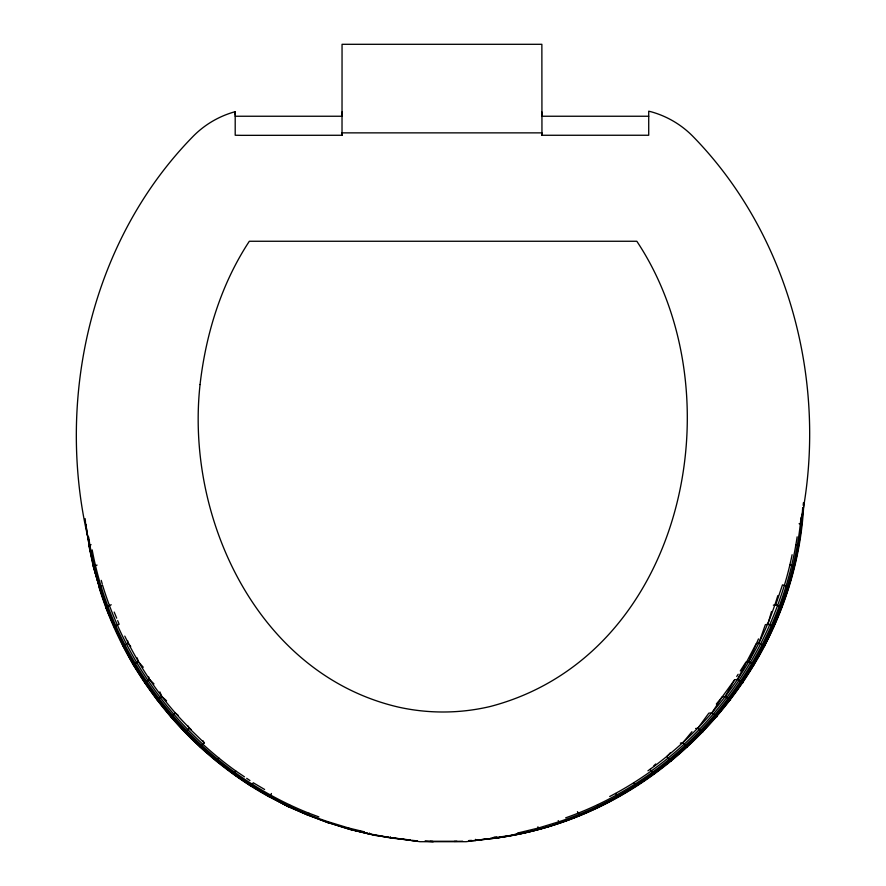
<?xml version="1.0" encoding="UTF-8"?>
<svg xmlns="http://www.w3.org/2000/svg" width="886" height="886" viewBox="0 0 886 886"><rect width="100%" height="100%" fill="white"/><g stroke="black" fill="none" stroke-linecap="round" stroke-linejoin="round"><path stroke-width="1.33" d="M89.043 541.058L87.504 535.786C55.851 396.729 91.657 240.471 192.251 137.241A93.595 93.595 0 0 1 234.978 111.747L235.2 115.102M342.051 112.013L342.018 116.243L235.2 116.243M235.2 111.691L235.2 135.237L241.479 135.348L342.018 135.27L342.051 132.867L541.867 132.867L541.955 135.27L648.718 135.248L648.718 111.193L651.022 111.747A93.595 93.595 0 0 1 693.749 137.241C790.013 236.34 828.133 384.989 801.298 519.451M410.661 840.271L390.361 837.912L390.471 836.827M800.988 517.258C788.939 654.732 689.729 778.982 558.634 821.831L538.267 828.056L517.568 833.062L518.255 834.125C673.648 803.879 796.868 660.878 803.846 502.716M802.65 508.043C793.435 679.152 646.403 828.133 475.538 840.161L475.45 839.341M802.949 508.032C793.834 671.743 659.239 816.383 496.802 837.912L496.603 836.827L493.956 837.137M803.192 505.374L803.425 502.716M565.667 817.833C686.329 775.471 778.661 663.381 797.134 536.838M369.506 833.062L369.329 834.125L390.361 837.912M328.44 821.831L348.807 828.056L348.563 829.108L369.75 834.125L348.984 829.108L328.197 822.607L328.44 821.831C203.913 780.909 107.472 666.837 88.644 537.038M609.701 796.503C702.421 748.371 771.307 657.135 792.106 554.747M647.943 770.82C707.836 728.104 756.411 666.361 777.808 595.647M328.197 822.607L348.984 829.108M695.588 728.502L697.803 728.259L708.811 713.175L711.979 712.754L722.201 696.894L734.594 679.839L737.462 679.374L756.201 643.668L758.815 643.214L765.349 624.674L767.852 624.242L771.518 611.528M308.184 815.175L328.551 822.872L308.184 815.175L308.937 813.215C198.497 769.214 113.906 666.848 92.166 549.896M773.345 605.16L775.748 604.784L782.471 584.882L788.761 586.643M740.264 670.957L745.946 662.075L748.67 661.609L758.494 638.917M518.255 834.125L497.223 837.912L475.594 840.437L487.665 838.688M269.654 796.813L288.559 806.814L308.527 815.43L288.648 806.57L269.654 796.813L271.437 793.491M289.512 804.665L288.559 806.814L269.964 797.057L251.281 785.96L233.572 774.032L235.731 770.942C172.715 725.778 125.247 659.616 102.643 585.458L98.822 586.643C125.701 675.398 188.242 752.469 269.543 797.057L269.964 797.057M716.342 704.016L722.201 696.894L725.213 696.44L734.594 679.839M233.572 774.032L216.605 761.074L218.942 758.128M736.72 676.505L738.138 674.29M216.605 761.074L200.435 747.142L204.256 742.889L202.839 740.596M200.435 747.142L185.119 732.268L189.183 728.259L187.865 725.844M680.404 743.099L682.729 742.889L691.955 731.692M185.119 732.268L170.71 716.519L157.254 699.94L161.773 696.44L159.879 691.877M670.37 752.768L666.815 756.6L671.134 761.295M653.846 765.77L655.706 763.987M157.254 699.94L144.806 682.597L149.524 679.374L148.682 676.993M144.806 682.597L133.199 664.688L123.11 645.85L105.667 606.888L113.607 625.45M133.409 664.544L138.316 661.609L137.219 657.899M127.573 640.644L128.171 643.214L123.298 645.972M113.696 626.69L119.134 624.242L117.661 620.599M105.899 606.788L111.237 604.784M518.343 833.405L511.776 835.276L497.035 837.359M97.072 565.08L93.196 566.032L99.243 586.643M91.081 544.702L88.788 545.123L93.196 566.032L98.889 585.358M490.346 838.311L494.366 837.735M430.219 841.268L456.899 841.268M468.882 840.548L471.551 840.393M462.68 841.224L454.23 841.423M468.927 840.825L476.003 840.437L466.047 841.7L419.953 841.7L391.568 837.691M648.718 116.243L541.955 116.243L541.867 112.013M801.952 523.991L799.094 523.715M89.209 545.123L85.632 523.991M798.795 545.123L795.96 544.702M794.388 566.032L789.935 565.08M781.917 606.888L775.748 604.784M773.888 626.69L767.852 624.242M764.696 645.972L758.815 643.214M754.385 664.688L748.67 661.609M742.977 682.752L737.462 679.374M730.529 700.106L725.213 696.44M170.932 716.696L175.007 712.754L178.075 715.235M717.062 716.696L711.979 712.754M702.642 732.467L697.803 728.259M687.314 747.352L682.729 742.889M654.145 774.264L650.125 769.347M636.436 786.192L633.756 782.748M618.04 797.057L615.571 793.491M599.025 806.814L597.518 804.665M579.477 815.43L577.45 811.654M559.454 822.872L558.202 820.602M539.02 829.108L537.902 826.804M417.328 840.748L411.58 840.482L416.907 840.748M425.324 841.224L433.32 841.7M424.903 841.224L432.889 841.423M410.251 839.994L390.383 837.635L369.362 833.859L348.619 828.842M388.899 837.314L374.224 835.276L358.465 830.769M348.807 828.056L364.334 831.81M308.937 813.215L318.882 816.914M264.615 789.459L253.252 782.748L251.148 786.192L234.956 775.006M235.731 770.942L244.492 776.845M246.685 778.318L249.963 780.533M124.782 636.104C141.572 670.658 163.788 703.041 191.354 729.809M161.773 696.44L166.557 700.793M189.183 728.259L204.256 742.889M149.524 679.374L153.987 683.914M138.316 661.609L143.277 667.269M128.171 643.214L130.707 646.459M114.205 612.082L116.675 618.162M106.087 606.888C96.031 580.175 89.431 552.266 85.887 523.958M101.248 580.363L102.3 584.184M89.486 546.429L92.509 560.805M93.063 563.418L93.606 566.032M85.167 518.675L85.521 522.662M541.955 135.27L541.867 44.3L342.051 44.3L342.018 135.27M200.059 384.546C185.207 518.819 258.59 674.778 398.689 707.161A205.452 205.452 0 0 0 490.39 706.463C683.339 655.806 739.345 395.521 636.824 241.258L249.331 241.258C221.245 283.941 205.851 334.022 200.059 384.546"/></g></svg>
